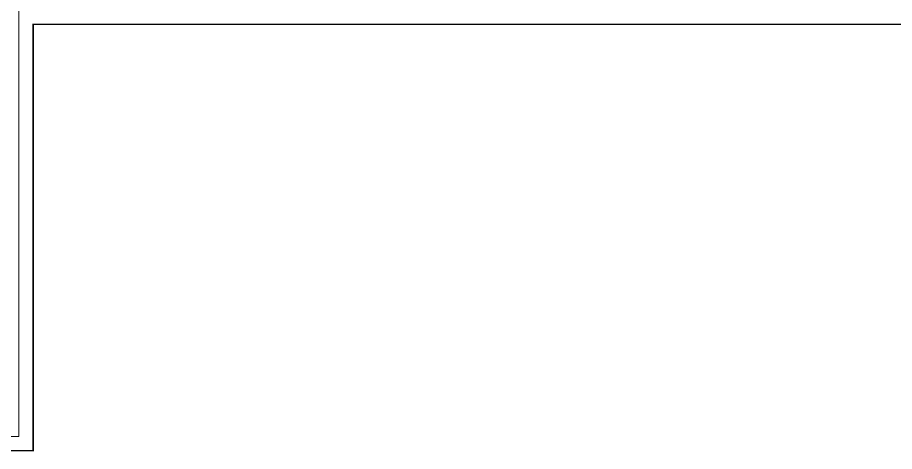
# Model space of a CAD drawing. Extents: x -1457 to 23780, y -2071 to 4205.
# Drawn here: x 8607.3 to 8730.5, y 2742.9 to 2803.9 of the extents above; entities that cross this region are included whole.
import ezdxf

# ---------------------------------------------------------------- set-up
doc = ezdxf.new("R2010")
doc.units = 0
doc.header["$MEASUREMENT"] = 0
doc.linetypes.add('HIDDEN', pattern=[0.375, 0.25, -0.125])
doc.layers.get('0').update_dxf_attribs({"color": 9, "lineweight": 9})
doc.layers.add('M-TEFRIS2-015', color=129, linetype='Continuous', lineweight=9)

# ---------------------------------------------------------------- blocks, each defined once
blk = doc.blocks.new('p-kolon_80x80')
blk.add_lwpolyline([(-40, -40), (40, -40), (40, 40), (-40, 40)], close=True)

msp = doc.modelspace()

# ---------------------------------------------------------------- linework, layer by layer
at = {"layer": 'M-TEFRIS2-015', "linetype": 'HIDDEN', "lineweight": 0}
for p, q in [((8609.5, 2803), (8609.5, 2743)), ((9225.5, 2803), (8609.5, 2803)), ((8609.5, 2743), (8535.5, 2743))]:
    msp.add_line(p, q, dxfattribs=at)
at = {"layer": 'M-TEFRIS2-015', "linetype": 'HIDDEN', "lineweight": 0, "const_width": 0.2}
msp.add_lwpolyline([(8525.5, 2803), (8525.5, 2743), (8609.5, 2743), (8609.5, 2803), (8732, 2803), (8732, 2819.3)], dxfattribs=at)

# ---------------------------------------------------------------- block references
at = {"layer": 'M-TEFRIS2-015', "linetype": 'HIDDEN', "lineweight": 0}
msp.add_blockref('p-kolon_80x80', (8567.5, 2785), dxfattribs=at)

doc.saveas('drawing.dxf')
